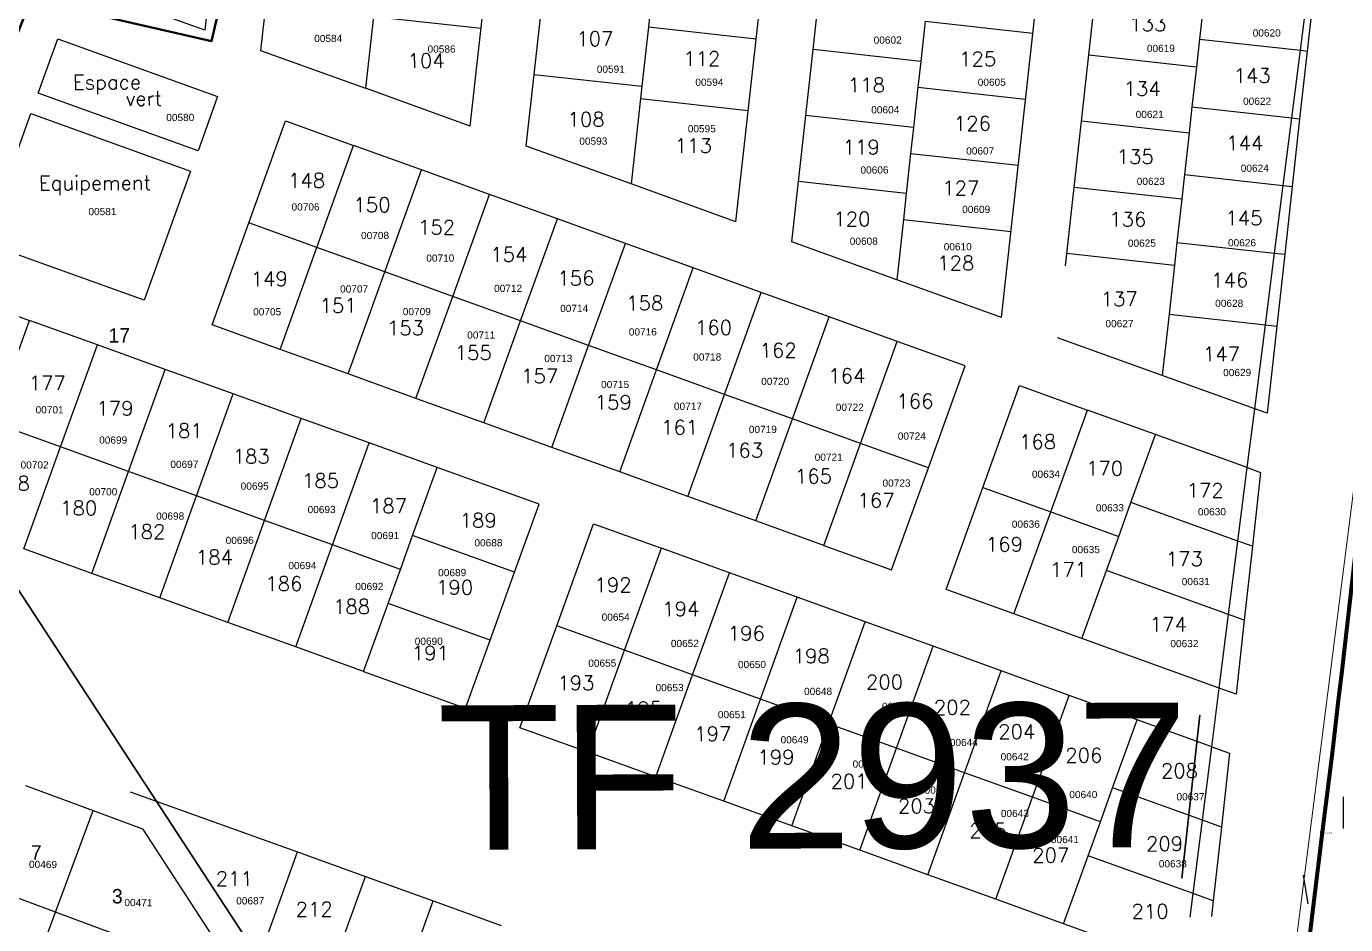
# Model space of a CAD drawing. Header units: metres. Extents: x 0 to 1324930, y 0 to 1631912.
# Drawn here: x 253410.3 to 253593, y 1630812 to 1630936.3 of the extents above; entities that cross this region are included whole.
import ezdxf
from ezdxf.enums import TextEntityAlignment as Align

# ---------------------------------------------------------------- set-up
doc = ezdxf.new("R2010")
doc.units = ezdxf.units.M
doc.header["$MEASUREMENT"] = 0
for name, color, linetype in [('A_revoir_niveau_0', 7, 'Continuous'), ('limites_parcelles', 7, 'Continuous'), ('limites_sections', 7, 'Continuous'), ('limites_tf', 7, 'Continuous'), ('numero_lot', 7, 'Continuous'), ('numero_parcelle', 7, 'Continuous')]:
    doc.layers.add(name, color=color, linetype=linetype)
doc.layers.add('Lignes HT Vectorisées', color=6, linetype='Continuous', lineweight=0, true_color=0xff00ff)
for name, color, linetype, lineweight in [('LimiteTF', 4, 'Continuous', 13), ('Numero Titre Foncier', 4, 'Continuous', 0), ('Voirie', 252, 'Continuous', 0)]:
    doc.layers.add(name, color=color, linetype=linetype, lineweight=lineweight)
doc.styles.get("Standard").update_dxf_attribs({"font": 'txt.shx'})
doc.styles.add('Style-Arial', font='arial.ttf')
doc.styles.add('Style-ENGINEERING', font='ENGINEERING.shx')

# ---------------------------------------------------------------- blocks, each defined once
blk = doc.blocks.new('*U84')
at = {"layer": 'LimiteTF', "color": 5, "linetype": 'Continuous', "lineweight": 30}
blk.add_line((-228.769214, 28.55717), (-231.265897, 5.969093), dxfattribs=at)

msp = doc.modelspace()

# ---------------------------------------------------------------- linework, layer by layer
at = {"layer": 'A_revoir_niveau_0', "ltscale": 39.37}
for p, q in [((253554.20435, 1630903.14601), (253562.46154, 1630977.85067)), ((253545.36166, 1630895.99321), (253554.22698, 1630976.19984)), ((253508.57951, 1630909.24964), (253514.95136, 1630966.89727)), ((253471.79735, 1630922.50607), (253475.88898, 1630959.52405)), ((253443.85788, 1630942.91529), (253442.7588, 1630932.97167))]:
    msp.add_line(p, q, dxfattribs=at)
at = {"layer": 'A_revoir_niveau_0', "color": 7, "ltscale": 39.37}
for p, q in [((253592.68013, 1630829.65021), (253592.69611, 1630825.28484)), ((253587.84505, 1630814.8383), (253587.1877, 1630818.80597))]:
    msp.add_line(p, q, dxfattribs=at)
at = {"layer": 'Lignes HT Vectorisées', "color": 5, "flags": 128}
msp.add_lwpolyline([(253756.66915, 1629670.28747), (253861.6214, 1629827.96483), (253775.88294, 1630131.98512), (253683.84738, 1630461.07475), (253586.37462, 1630811.1062), (253617.63126, 1631056.92065), (253648.5016, 1631303.4799), (253822.38623, 1631416.29853), (253967.16361, 1631512.85749)], dxfattribs=at)
at = {"layer": 'limites_parcelles'}
for p, q in [((253436.83057, 1630952.18663), (253435.01519, 1630935.7625)), ((253435.01519, 1630935.7625), (253410.96803, 1630944.42919)), ((253443.85788, 1630942.91529), (253442.7588, 1630932.97167)), ((253519.26815, 1630933.10325), (253520.27931, 1630942.25138)), ((253586.75136, 1630932.98484), (253587.94152, 1630942.34469)), ((253588.7228, 1630942.25833), (253587.68637, 1630932.88149)), ((253480.64004, 1630929.65887), (253481.73912, 1630939.60249)), ((253573.35894, 1630939.84995), (253572.77093, 1630934.53011)), ((253458.37715, 1630937.6825), (253457.27808, 1630927.73887)), ((253458.37715, 1630937.6825), (253473.29259, 1630936.03388)), ((253496.65455, 1630937.95387), (253496.46529, 1630936.24158)), ((253534.79847, 1630937.0176), (253534.18359, 1630931.45463)), ((253534.79847, 1630937.0176), (253549.71391, 1630935.36898)), ((253496.46529, 1630936.24158), (253495.55548, 1630928.01025)), ((253496.46529, 1630936.24158), (253511.38073, 1630934.59296)), ((253411.96586, 1630927.05504), (253414.67944, 1630934.58432)), ((253414.67944, 1630934.58432), (253436.79669, 1630926.61318)), ((253572.77093, 1630934.53011), (253572.34778, 1630930.70182)), ((253572.77093, 1630934.53011), (253586.75136, 1630932.98484)), ((253442.7588, 1630932.97167), (253457.27808, 1630927.73887)), ((253518.257, 1630923.95512), (253519.26815, 1630933.10325)), ((253534.18359, 1630931.45463), (253519.26815, 1630933.10325)), ((253557.43235, 1630932.35043), (253572.34778, 1630930.70182)), ((253585.56121, 1630923.62499), (253586.75136, 1630932.98484)), ((253587.68637, 1630932.88149), (253586.64993, 1630923.50466)), ((253586.75136, 1630932.98484), (253587.68637, 1630932.88149)), ((253534.18359, 1630931.45463), (253533.78732, 1630927.86946)), ((253572.34778, 1630930.70182), (253571.7345, 1630925.15327)), ((253479.54096, 1630919.71524), (253480.64004, 1630929.65887)), ((253480.64004, 1630929.65887), (253495.55548, 1630928.01025)), ((253495.55548, 1630928.01025), (253495.36621, 1630926.29796)), ((253533.78732, 1630927.86946), (253533.17244, 1630922.3065)), ((253533.78732, 1630927.86946), (253548.70275, 1630926.22084)), ((253434.08311, 1630919.0839), (253411.96586, 1630927.05504)), ((253436.79669, 1630926.61318), (253434.08311, 1630919.0839)), ((253471.79735, 1630922.50607), (253457.27808, 1630927.73887)), ((253495.36621, 1630926.29796), (253494.06023, 1630914.48244)), ((253495.36621, 1630926.29796), (253510.28165, 1630924.64934)), ((253404.50352, 1630906.34953), (253410.94827, 1630924.23156)), ((253410.94827, 1630924.23156), (253433.06552, 1630916.26042)), ((253571.7345, 1630925.15327), (253571.33663, 1630921.55368)), ((253571.7345, 1630925.15327), (253585.56121, 1630923.62499)), ((253441.12033, 1630909.10381), (253446.20829, 1630923.2212)), ((253446.20829, 1630923.2212), (253455.61988, 1630919.82923)), ((253517.24585, 1630914.80698), (253518.257, 1630923.95512)), ((253533.17244, 1630922.3065), (253518.257, 1630923.95512)), ((253556.4212, 1630923.2023), (253571.33663, 1630921.55368)), ((253584.37105, 1630914.26515), (253585.56121, 1630923.62499)), ((253585.56121, 1630923.62499), (253586.64993, 1630923.50466)), ((253586.64993, 1630923.50466), (253585.6135, 1630914.12782)), ((253533.17244, 1630922.3065), (253532.77617, 1630918.72133)), ((253571.33663, 1630921.55368), (253570.69807, 1630915.77644)), ((253450.53192, 1630905.71183), (253455.61988, 1630919.82923)), ((253465.03148, 1630916.43725), (253455.61988, 1630919.82923)), ((253494.06023, 1630914.48244), (253479.54096, 1630919.71524)), ((253532.77617, 1630918.72133), (253532.16129, 1630913.15836)), ((253532.77617, 1630918.72133), (253547.6916, 1630917.07271)), ((253433.06552, 1630916.26042), (253426.62077, 1630898.37839)), ((253459.94352, 1630902.31986), (253465.03148, 1630916.43725)), ((253474.44308, 1630913.04528), (253465.03148, 1630916.43725)), ((253570.69807, 1630915.77644), (253570.32548, 1630912.40555)), ((253570.69807, 1630915.77644), (253584.37105, 1630914.26515)), ((253508.57951, 1630909.24964), (253494.06023, 1630914.48244)), ((253516.32312, 1630906.45882), (253517.24585, 1630914.80698)), ((253532.16129, 1630913.15836), (253517.24585, 1630914.80698)), ((253555.41004, 1630914.05417), (253570.32548, 1630912.40555)), ((253583.1809, 1630904.9053), (253584.37105, 1630914.26515)), ((253584.37105, 1630914.26515), (253585.6135, 1630914.12782)), ((253585.6135, 1630914.12782), (253584.57707, 1630904.75098)), ((253469.35511, 1630898.92789), (253474.44308, 1630913.04528)), ((253483.85467, 1630909.6533), (253474.44308, 1630913.04528)), ((253532.16129, 1630913.15836), (253531.76501, 1630909.57319)), ((253570.32548, 1630912.40555), (253569.66164, 1630906.3996)), ((253478.76671, 1630895.53591), (253483.85467, 1630909.6533)), ((253493.26627, 1630906.26133), (253483.85467, 1630909.6533)), ((253531.76501, 1630909.57319), (253530.84239, 1630901.22601)), ((253531.76501, 1630909.57319), (253546.68045, 1630907.92457)), ((253436.03236, 1630894.98641), (253441.12033, 1630909.10381)), ((253450.53192, 1630905.71183), (253441.12033, 1630909.10381)), ((253426.62077, 1630898.37839), (253404.50352, 1630906.34953)), ((253488.17831, 1630892.14394), (253493.26627, 1630906.26133)), ((253502.67786, 1630902.86936), (253493.26627, 1630906.26133)), ((253530.84239, 1630901.22601), (253516.32312, 1630906.45882)), ((253569.66164, 1630906.3996), (253569.31433, 1630903.25741)), ((253569.66164, 1630906.3996), (253583.1809, 1630904.9053)), ((253445.44396, 1630891.59444), (253450.53192, 1630905.71183)), ((253459.94352, 1630902.31986), (253450.53192, 1630905.71183)), ((253554.39889, 1630904.90603), (253569.31433, 1630903.25741)), ((253581.91881, 1630894.9797), (253583.1809, 1630904.9053)), ((253583.1809, 1630904.9053), (253584.57707, 1630904.75098)), ((253584.57707, 1630904.75098), (253583.47799, 1630894.80736)), ((253454.85556, 1630888.20247), (253459.94352, 1630902.31986)), ((253469.35511, 1630898.92789), (253459.94352, 1630902.31986)), ((253497.5899, 1630888.75196), (253502.67786, 1630902.86936)), ((253512.08946, 1630899.47738), (253502.67786, 1630902.86936)), ((253569.31433, 1630903.25741), (253568.56256, 1630896.45598)), ((253545.36166, 1630895.99321), (253530.84239, 1630901.22601)), ((253401.31936, 1630898.98985), (253410.73095, 1630895.59788)), ((253464.26715, 1630884.81049), (253469.35511, 1630898.92789)), ((253478.76671, 1630895.53591), (253469.35511, 1630898.92789)), ((253507.0015, 1630885.35999), (253512.08946, 1630899.47738)), ((253521.50106, 1630896.08541), (253512.08946, 1630899.47738)), ((253405.64299, 1630881.48048), (253410.73095, 1630895.59788)), ((253420.14255, 1630892.2059), (253410.73095, 1630895.59788)), ((253445.44396, 1630891.59444), (253436.03236, 1630894.98641)), ((253473.67875, 1630881.41852), (253478.76671, 1630895.53591)), ((253488.17831, 1630892.14394), (253478.76671, 1630895.53591)), ((253516.41309, 1630881.96801), (253521.50106, 1630896.08541)), ((253530.91265, 1630892.69343), (253521.50106, 1630896.08541)), ((253568.56256, 1630896.45598), (253567.62455, 1630887.96959)), ((253568.56256, 1630896.45598), (253581.91881, 1630894.9797)), ((253580.44013, 1630883.3508), (253581.91881, 1630894.9797)), ((253581.91881, 1630894.9797), (253583.47799, 1630894.80736)), ((253567.62455, 1630887.96959), (253553.10528, 1630893.20239)), ((253583.47799, 1630894.80736), (253582.14382, 1630882.73679)), ((253415.05459, 1630878.08851), (253420.14255, 1630892.2059)), ((253429.55415, 1630888.81393), (253420.14255, 1630892.2059)), ((253454.85556, 1630888.20247), (253445.44396, 1630891.59444)), ((253483.09034, 1630878.02654), (253488.17831, 1630892.14394)), ((253497.5899, 1630888.75196), (253488.17831, 1630892.14394)), ((253525.82469, 1630878.57604), (253530.91265, 1630892.69343)), ((253540.32425, 1630889.30146), (253530.91265, 1630892.69343)), ((253424.46618, 1630874.69653), (253429.55415, 1630888.81393)), ((253438.96574, 1630885.42195), (253429.55415, 1630888.81393)), ((253464.26715, 1630884.81049), (253454.85556, 1630888.20247)), ((253492.50194, 1630874.63457), (253497.5899, 1630888.75196)), ((253507.0015, 1630885.35999), (253497.5899, 1630888.75196)), ((253535.23629, 1630875.18406), (253540.32425, 1630889.30146)), ((253580.44013, 1630883.3508), (253567.62455, 1630887.96959)), ((253542.76556, 1630872.47048), (253547.85353, 1630886.58788)), ((253547.85353, 1630886.58788), (253557.26512, 1630883.1959)), ((253433.87778, 1630871.30456), (253438.96574, 1630885.42195)), ((253448.37734, 1630882.02998), (253438.96574, 1630885.42195)), ((253473.67875, 1630881.41852), (253464.26715, 1630884.81049)), ((253501.91354, 1630871.24259), (253507.0015, 1630885.35999)), ((253516.41309, 1630881.96801), (253507.0015, 1630885.35999)), ((253552.17716, 1630869.07851), (253557.26512, 1630883.1959)), ((253566.67672, 1630879.80393), (253557.26512, 1630883.1959)), ((253579.40579, 1630875.21632), (253580.44013, 1630883.3508)), ((253582.14382, 1630882.73679), (253580.44013, 1630883.3508)), ((253415.05459, 1630878.08851), (253405.64299, 1630881.48048)), ((253443.28938, 1630867.91258), (253448.37734, 1630882.02998)), ((253457.78893, 1630878.638), (253448.37734, 1630882.02998)), ((253483.09034, 1630878.02654), (253473.67875, 1630881.41852)), ((253511.32513, 1630867.85062), (253516.41309, 1630881.96801)), ((253525.82469, 1630878.57604), (253516.41309, 1630881.96801)), ((253452.70097, 1630864.52061), (253457.78893, 1630878.638)), ((253467.20053, 1630875.24603), (253457.78893, 1630878.638)), ((253520.73673, 1630864.45864), (253525.82469, 1630878.57604)), ((253535.23629, 1630875.18406), (253525.82469, 1630878.57604)), ((253563.28474, 1630870.39233), (253566.67672, 1630879.80393)), ((253579.40579, 1630875.21632), (253566.67672, 1630879.80393)), ((253409.96663, 1630863.97111), (253415.05459, 1630878.08851)), ((253424.46618, 1630874.69653), (253415.05459, 1630878.08851)), ((253492.50194, 1630874.63457), (253483.09034, 1630878.02654)), ((253463.80855, 1630865.83443), (253467.20053, 1630875.24603)), ((253481.31792, 1630870.15807), (253467.20053, 1630875.24603)), ((253530.14832, 1630861.06667), (253535.23629, 1630875.18406)), ((253578.11286, 1630865.04822), (253579.40579, 1630875.21632)), ((253579.40579, 1630875.21632), (253581.23953, 1630874.55543)), ((253419.37822, 1630860.57914), (253424.46618, 1630874.69653)), ((253433.87778, 1630871.30456), (253424.46618, 1630874.69653)), ((253501.91354, 1630871.24259), (253492.50194, 1630874.63457)), ((253581.23953, 1630874.55543), (253580.10916, 1630864.32875)), ((253428.78982, 1630857.18717), (253433.87778, 1630871.30456)), ((253443.28938, 1630867.91258), (253433.87778, 1630871.30456)), ((253511.32513, 1630867.85062), (253501.91354, 1630871.24259)), ((253537.6776, 1630858.35309), (253542.76556, 1630872.47048)), ((253542.76556, 1630872.47048), (253552.17716, 1630869.07851)), ((253477.92595, 1630860.74647), (253481.31792, 1630870.15807)), ((253561.58876, 1630865.68653), (253563.28474, 1630870.39233)), ((253578.11286, 1630865.04822), (253563.28474, 1630870.39233)), ((253438.20141, 1630853.79519), (253443.28938, 1630867.91258)), ((253452.70097, 1630864.52061), (253443.28938, 1630867.91258)), ((253520.73673, 1630864.45864), (253511.32513, 1630867.85062)), ((253547.0892, 1630854.96111), (253552.17716, 1630869.07851)), ((253552.17716, 1630869.07851), (253561.58876, 1630865.68653)), ((253462.11257, 1630861.12863), (253463.80855, 1630865.83443)), ((253477.92595, 1630860.74647), (253463.80855, 1630865.83443)), ((253483.75924, 1630853.32709), (253488.8472, 1630867.44449)), ((253488.8472, 1630867.44449), (253498.2588, 1630864.05251)), ((253419.37822, 1630860.57914), (253409.96663, 1630863.97111)), ((253447.61301, 1630850.40321), (253452.70097, 1630864.52061)), ((253462.11257, 1630861.12863), (253452.70097, 1630864.52061)), ((253493.17084, 1630849.93512), (253498.2588, 1630864.05251)), ((253507.67039, 1630860.66054), (253498.2588, 1630864.05251)), ((253520.73673, 1630864.45864), (253530.14832, 1630861.06667)), ((253559.89277, 1630860.98073), (253561.58876, 1630865.68653)), ((253576.81993, 1630854.88012), (253578.11286, 1630865.04822)), ((253580.10916, 1630864.32875), (253578.11286, 1630865.04822)), ((253580.10916, 1630864.32875), (253578.9788, 1630854.10206)), ((253428.78982, 1630857.18717), (253419.37822, 1630860.57914)), ((253460.41658, 1630856.42284), (253462.11257, 1630861.12863)), ((253474.53397, 1630851.33487), (253477.92595, 1630860.74647)), ((253502.58243, 1630846.54314), (253507.67039, 1630860.66054)), ((253517.08199, 1630857.26856), (253507.67039, 1630860.66054)), ((253556.50079, 1630851.56914), (253559.89277, 1630860.98073)), ((253576.81993, 1630854.88012), (253559.89277, 1630860.98073)), ((253438.20141, 1630853.79519), (253428.78982, 1630857.18717)), ((253511.99403, 1630843.15117), (253517.08199, 1630857.26856)), ((253526.49358, 1630853.87659), (253517.08199, 1630857.26856)), ((253547.0892, 1630854.96111), (253537.6776, 1630858.35309)), ((253457.02461, 1630847.01124), (253460.41658, 1630856.42284)), ((253474.53397, 1630851.33487), (253460.41658, 1630856.42284)), ((253556.50079, 1630851.56914), (253547.0892, 1630854.96111)), ((253575.527, 1630844.71202), (253576.81993, 1630854.88012)), ((253578.9788, 1630854.10206), (253576.81993, 1630854.88012)), ((253447.61301, 1630850.40321), (253438.20141, 1630853.79519)), ((253478.67128, 1630839.2097), (253483.75924, 1630853.32709)), ((253493.17084, 1630849.93512), (253483.75924, 1630853.32709)), ((253521.40562, 1630839.75919), (253526.49358, 1630853.87659)), ((253535.90518, 1630850.48461), (253526.49358, 1630853.87659)), ((253578.9788, 1630854.10206), (253577.84843, 1630843.87537)), ((253471.142, 1630841.92328), (253474.53397, 1630851.33487)), ((253575.527, 1630844.71202), (253556.50079, 1630851.56914)), ((253457.02461, 1630847.01124), (253447.61301, 1630850.40321)), ((253488.08287, 1630835.81772), (253493.17084, 1630849.93512)), ((253502.58243, 1630846.54314), (253493.17084, 1630849.93512)), ((253530.81722, 1630836.36722), (253535.90518, 1630850.48461)), ((253545.31678, 1630847.09264), (253535.90518, 1630850.48461)), ((253457.02461, 1630847.01124), (253471.142, 1630841.92328)), ((253497.49447, 1630832.42575), (253502.58243, 1630846.54314)), ((253511.99403, 1630843.15117), (253502.58243, 1630846.54314)), ((253540.22882, 1630832.97524), (253545.31678, 1630847.09264)), ((253554.72837, 1630843.70066), (253545.31678, 1630847.09264)), ((253574.49266, 1630836.57754), (253575.527, 1630844.71202)), ((253577.84843, 1630843.87537), (253575.527, 1630844.71202)), ((253506.90606, 1630829.03377), (253511.99403, 1630843.15117)), ((253521.40562, 1630839.75919), (253511.99403, 1630843.15117)), ((253549.64041, 1630829.58327), (253554.72837, 1630843.70066)), ((253564.13997, 1630840.30869), (253554.72837, 1630843.70066)), ((253560.748, 1630830.89709), (253564.13997, 1630840.30869)), ((253574.49266, 1630836.57754), (253564.13997, 1630840.30869)), ((253488.08287, 1630835.81772), (253478.67128, 1630839.2097)), ((253516.31766, 1630825.6418), (253521.40562, 1630839.75919)), ((253530.81722, 1630836.36722), (253521.40562, 1630839.75919)), ((253573.19973, 1630826.40944), (253574.49266, 1630836.57754)), ((253574.49266, 1630836.57754), (253576.94414, 1630835.69402)), ((253497.49447, 1630832.42575), (253488.08287, 1630835.81772)), ((253525.72926, 1630822.24983), (253530.81722, 1630836.36722)), ((253540.22882, 1630832.97524), (253530.81722, 1630836.36722)), ((253576.94414, 1630835.69402), (253575.81377, 1630825.46733)), ((253535.14085, 1630818.85785), (253540.22882, 1630832.97524)), ((253549.64041, 1630829.58327), (253540.22882, 1630832.97524)), ((253410.20188, 1630831.21305), (253419.57892, 1630827.73877)), ((253506.90606, 1630829.03377), (253497.49447, 1630832.42575)), ((253424.67747, 1630830.35802), (253447.84322, 1630822.02057)), ((253544.55245, 1630815.46588), (253549.64041, 1630829.58327)), ((253559.05201, 1630826.1913), (253549.64041, 1630829.58327)), ((253559.05201, 1630826.1913), (253560.748, 1630830.89709)), ((253573.19973, 1630826.40944), (253560.748, 1630830.89709)), ((253414.3675, 1630813.6732), (253419.57892, 1630827.73877)), ((253419.57892, 1630827.73877), (253426.37458, 1630825.22091)), ((253516.31766, 1630825.6418), (253506.90606, 1630829.03377)), ((253525.72926, 1630822.24983), (253516.31766, 1630825.6418)), ((253557.35602, 1630821.4855), (253559.05201, 1630826.1913)), ((253571.90918, 1630816.2601), (253573.19973, 1630826.40944)), ((253575.81377, 1630825.46733), (253573.19973, 1630826.40944)), ((253426.37458, 1630825.22091), (253436.06653, 1630810.31047)), ((253575.81377, 1630825.46733), (253574.68589, 1630815.2631)), ((253442.75526, 1630807.90317), (253447.84322, 1630822.02057)), ((253447.84322, 1630822.02057), (253457.25632, 1630818.63275)), ((253535.14085, 1630818.85785), (253525.72926, 1630822.24983)), ((253553.96405, 1630812.0739), (253557.35602, 1630821.4855)), ((253571.90918, 1630816.2601), (253557.35602, 1630821.4855)), ((253452.16836, 1630804.51536), (253457.25632, 1630818.63275)), ((253457.25632, 1630818.63275), (253466.66942, 1630815.24494)), ((253544.55245, 1630815.46588), (253535.14085, 1630818.85785)), ((253414.3675, 1630813.6732), (253404.99046, 1630817.14748)), ((253461.58145, 1630801.12755), (253466.66942, 1630815.24494)), ((253466.66942, 1630815.24494), (253476.08251, 1630811.85713)), ((253553.96405, 1630812.0739), (253544.55245, 1630815.46588)), ((253571.49443, 1630812.9983), (253571.90918, 1630816.2601)), ((253574.68589, 1630815.2631), (253571.90918, 1630816.2601)), ((253574.68589, 1630815.2631), (253574.44745, 1630813.10594)), ((253410.60741, 1630803.52474), (253414.3675, 1630813.6732)), ((253423.74455, 1630810.19892), (253414.3675, 1630813.6732)), ((253572.38295, 1630805.43566), (253553.96405, 1630812.0739))]:
    msp.add_line(p, q, dxfattribs=at)
at = {"layer": 'limites_sections', "color": 112, "linetype": 'Continuous', "lineweight": 40, "flags": 128}
msp.add_lwpolyline([(253674.5907, 1631377.4081), (253674.5907, 1631377.4081), (253646.24496, 1631234.3197), (253623.83294, 1631051.57557), (253609.13338, 1630987.02081), (253440.8197, 1630955.12805), (253435.96744, 1630934.25587), (253410.92475, 1630940.01054), (253397.39785, 1630905.71798), (253240.05138, 1630964.26042), (253159.01481, 1630953.40082), (252902.30241, 1631004.37349), (252917.51176, 1631033.5123), (252933.61556, 1631071.63649), (253042.66668, 1631330.25656), (253197.29417, 1631271.36535), (253325.36771, 1631355.40524), (253397.01519, 1631407.23807), (253416.95279, 1631422.23584), (253456.97, 1631424.24), (253481.6913, 1631407.08604), (253494.99374, 1631402.64405), (253581.47345, 1631387.19123), (253674.5907, 1631377.4081)], close=True, dxfattribs=at)
at = {"layer": 'limites_tf', "color": 5, "linetype": 'Continuous', "lineweight": 30}
msp.add_line((253470.32791, 1630764.82293), (253392.7634, 1630883.42364), dxfattribs=at)
at = {"layer": 'voirie', "color": 7, "linetype": 'Continuous', "lineweight": 80}
msp.add_open_spline([(253509.79424, 1631705.45967), (253517.19133, 1631698.26183), (253524.58842, 1631691.06398), (253531.98551, 1631683.86614), (253536.53707, 1631679.43718), (253539.19305, 1631673.46374), (253542.06174, 1631667.69638), (253546.32894, 1631659.11739), (253549.88022, 1631650.58451), (253552.44475, 1631641.32641), (253554.62845, 1631633.44311), (253556.05055, 1631625.52684), (253556.27314, 1631617.50005), (253556.4637, 1631610.62806), (253556.41552, 1631603.68822), (253555.55907, 1631596.85225), (253554.69749, 1631589.97535), (253553.84094, 1631583.10189), (253552.78927, 1631576.2538), (253550.60242, 1631562.0138), (253548.39262, 1631547.77983), (253546.20181, 1631533.54066), (253543.85736, 1631518.30284), (253541.57784, 1631503.05412), (253539.30575, 1631487.80847), (253538.21101, 1631480.46282), (253538.59499, 1631472.92124), (253539.62209, 1631465.52695), (253540.27343, 1631460.83781), (253541.98443, 1631456.48638), (253544.21241, 1631452.16186), (253547.09407, 1631446.56856), (253550.61924, 1631441.77757), (253554.63716, 1631437.14886), (253558.33768, 1631432.8858), (253563.82201, 1631430.96626), (253567.6753, 1631426.50099), (253576.09001, 1631416.74986), (253584.80686, 1631406.01882), (253584.49744, 1631393.81508), (253584.29182, 1631385.70537), (253583.48852, 1631377.5521), (253582.66425, 1631369.45547), (253581.35277, 1631356.57303), (253579.54627, 1631343.70771), (253578.47728, 1631330.81383), (253577.51631, 1631319.22304), (253578.23266, 1631307.50429), (253579.33151, 1631295.88455), (253580.49201, 1631283.61294), (253582.14539, 1631271.42567), (253585.34927, 1631259.47871), (253592.04268, 1631234.51963), (253601.07581, 1631210.54182), (253607.94021, 1631185.77348), (253609.98245, 1631178.40463), (253611.96935, 1631171.04747), (253613.59803, 1631163.54728), (253615.86122, 1631153.12505), (253617.19283, 1631142.61888), (253618.19236, 1631132.00978), (253618.97431, 1631123.7101), (253619.45108, 1631115.40974), (253619.42071, 1631107.10728), (253619.38392, 1631097.05167), (253619.25813, 1631086.95444), (253618.1368, 1631076.93698), (253613.08534, 1631031.80981), (253607.9208, 1630986.82337), (253602.87383, 1630941.76023), (253598.50564, 1630902.75775), (253594.65755, 1630863.69317), (253589.78885, 1630824.74971), (253588.77941, 1630816.67543), (253587.76996, 1630808.60114), (253586.76052, 1630800.52686)], degree=3, knots=[0, 0, 0, 0, 0.032868656, 0.032868656, 0.032868656, 0.053093321, 0.053093321, 0.053093321, 0.083177634, 0.083177634, 0.083177634, 0.108794489, 0.108794489, 0.108794489, 0.130725891, 0.130725891, 0.130725891, 0.1527886, 0.1527886, 0.1527886, 0.198666018, 0.198666018, 0.198666018, 0.247761027, 0.247761027, 0.247761027, 0.27141596, 0.27141596, 0.27141596, 0.286416896, 0.286416896, 0.286416896, 0.305819002, 0.305819002, 0.305819002, 0.323688417, 0.323688417, 0.323688417, 0.362711131, 0.362711131, 0.362711131, 0.388642756, 0.388642756, 0.388642756, 0.429902174, 0.429902174, 0.429902174, 0.46699181, 0.46699181, 0.46699181, 0.506162173, 0.506162173, 0.506162173, 0.587995279, 0.587995279, 0.587995279, 0.61234153, 0.61234153, 0.61234153, 0.646172962, 0.646172962, 0.646172962, 0.672639901, 0.672639901, 0.672639901, 0.704695625, 0.704695625, 0.704695625, 0.849101872, 0.849101872, 0.849101872, 0.974086502, 0.974086502, 0.974086502, 1, 1, 1, 1], dxfattribs=at)
msp.add_point((253589.78885, 1630824.74971), dxfattribs=at)

# ---------------------------------------------------------------- block references
at = {"layer": 'limites_tf', "color": 5, "linetype": 'Continuous', "lineweight": 30}
msp.add_blockref('*U84', (253801.60151, 1630812.40108), dxfattribs=at)

# ---------------------------------------------------------------- texts
at = {"layer": 'Numero Titre Foncier', "color": 4, "linetype": 'Continuous', "lineweight": 13, "style": 'Style-Arial'}
msp.add_text('TF 2937', height=19.99996, rotation=0.23, dxfattribs=at).set_placement((253519.23451, 1630832.50613), align=Align.MIDDLE_CENTER)
at = {"layer": 'numero_lot', "color": 7, "lineweight": 0}
for s, p in [('133', (253563.05512, 1630935.6187)), ('107', (253486.4838, 1630933.57213)), ('104', (253463.10187, 1630930.54737)), ('112', (253501.29262, 1630930.8285)), ('125', (253539.49006, 1630930.7646)), ('143', (253577.50187, 1630928.48043)), ('Espace ', (253416.7527, 1630927.56624)), ('118', (253524.08788, 1630927.17662)), ('134', (253562.27049, 1630926.66465)), ('vert', (253424.03726, 1630925.31439)), ('108', (253485.2569, 1630922.41364)), ('126', (253538.75779, 1630921.84765)), ('113', (253500.11378, 1630918.77643)), ('119', (253523.36397, 1630918.56752)), ('144', (253576.4813, 1630919.13776)), ('135', (253561.30779, 1630917.25293)), ('Equipement', (253412.0438, 1630913.60666)), ('148', (253446.55305, 1630913.95378)), ('127', (253537.15947, 1630912.91541)), ('150', (253455.61183, 1630910.58661)), ('120', (253522.07609, 1630908.62213)), ('136', (253560.28765, 1630908.57273)), ('145', (253576.36967, 1630908.76047)), ('152', (253464.54542, 1630907.47168)), ('154', (253474.57228, 1630903.71685)), ('128', (253536.45644, 1630902.52786)), ('149', (253441.37504, 1630900.33591)), ('156', (253483.85449, 1630900.43936)), ('146', (253574.39899, 1630900.16275)), ('151', (253450.92337, 1630896.6544)), ('158', (253493.3836, 1630896.98778)), ('137', (253559.10584, 1630897.56325)), ('153', (253460.25161, 1630893.54935)), ('160', (253502.90221, 1630893.60399)), ('155', (253469.63187, 1630890.11772)), ('162', (253511.85006, 1630890.45893)), ('147', (253573.25032, 1630889.93643)), ('177', (253410.64167, 1630885.92613)), ('157', (253478.83191, 1630886.891)), ('164', (253521.36682, 1630886.92284)), ('179', (253420.01287, 1630882.42119)), ('159', (253489.0223, 1630883.25304)), ('166', (253530.8094, 1630883.41026)), ('181', (253429.60231, 1630879.31427)), ('161', (253498.22034, 1630879.77962)), ('163', (253507.21429, 1630876.61684)), ('168', (253547.78502, 1630877.78647)), ('183', (253438.88867, 1630875.77845)), ('165', (253516.74381, 1630873.02096)), ('170', (253557.07053, 1630874.1056)), ('178', (253405.6561, 1630872.03204)), ('185', (253448.47434, 1630872.40294)), ('172', (253570.99552, 1630871.06725)), ('167', (253525.41307, 1630869.68275)), ('180', (253414.98693, 1630868.61905)), ('187', (253457.89423, 1630868.9234)), ('189', (253470.32132, 1630866.91413)), ('182', (253424.43496, 1630865.33534)), ('169', (253543.19043, 1630863.59748)), ('184', (253433.78222, 1630861.81299)), ('171', (253552.07072, 1630860.1029)), ('173', (253568.11515, 1630861.58224)), ('186', (253443.40039, 1630858.14327)), ('190', (253467.05188, 1630857.64177)), ('192', (253488.99381, 1630857.97999)), ('188', (253452.77994, 1630854.9815)), ('194', (253498.36934, 1630854.65504)), ('196', (253507.44893, 1630851.26817)), ('174', (253565.89852, 1630852.52278)), ('191', (253463.6922, 1630848.55482)), ('198', (253516.44387, 1630848.13322)), ('193', (253483.84669, 1630844.41635)), ('200', (253526.59765, 1630844.53771)), ('195', (253493.23361, 1630840.84115)), ('202', (253535.98666, 1630841.01801)), ('197', (253502.80088, 1630837.35959)), ('204', (253544.90015, 1630837.66004)), ('199', (253511.55978, 1630834.13002)), ('206', (253554.19064, 1630834.38675)), ('208', (253567.43827, 1630832.24542)), ('201', (253521.6764, 1630830.79611)), ('203', (253531.02045, 1630827.38039)), ('205', (253540.91445, 1630823.98156)), ('209', (253565.36762, 1630822.15076)), ('207', (253549.60973, 1630820.56313)), ('211', (253436.54307, 1630817.31266)), ('212', (253447.60101, 1630813.08268)), ('210', (253563.36352, 1630812.78775))]:
    msp.add_text(s, height=2.000836, rotation=0.209829, dxfattribs=at).set_placement(p)
at = {"layer": 'numero_lot', "color": 7, "linetype": 'Continuous', "lineweight": 0, "style": 'Style-ENGINEERING'}
for s, height, rotation, p in [('17', 1.999994, 0.23, (253423.17361, 1630893.52344, -0.00197)), ('7', 1.99999, 359.49, (253411.67526, 1630821.95055, -0.00197)), ('3', 1.99999, 359.49, (253422.91137, 1630815.89623, -0.00197))]:
    msp.add_text(s, height=height, rotation=rotation, dxfattribs=at).set_placement(p, align=Align.MIDDLE_CENTER)
at = {"layer": 'numero_parcelle', "color": 5, "lineweight": 0, "style": 'Style-Arial'}
for s, rotation, p in [('00620', 0.23, (253580.14754, 1630935.8817, -0.00197)), ('00584', 0.23, (253450.17414, 1630935.12208, -0.00197)), ('00586', 0.23, (253465.86873, 1630933.65312, -0.00197)), ('00602', 0.23, (253527.64992, 1630934.89888, -0.00197)), ('00619', 0.23, (253565.49101, 1630933.74513, -0.00197)), ('00591', 0.23, (253489.30654, 1630930.86537, -0.00197)), ('00594', 0.23, (253502.95528, 1630929.06505, -0.00197)), ('00605', 0.23, (253542.0672, 1630929.06104, -0.00197)), ('00622', 0.23, (253578.81273, 1630926.42602, -0.00197)), ('00580', 0.23, (253429.67985, 1630924.18559, -0.00197)), ('00604', 0.23, (253527.31696, 1630925.24851, -0.00197)), ('00621', 0.23, (253563.9373, 1630924.60694, -0.00197)), ('00595', 0.23, (253501.9097, 1630922.62659, -0.00197)), ('00593', 0.23, (253486.88797, 1630920.90985, -0.00197)), ('00607', 0.23, (253540.46475, 1630919.55402, -0.00197)), ('00606', 0.23, (253525.82698, 1630916.91485, -0.00197)), ('00624', 0.23, (253578.49837, 1630917.15875, -0.00197)), ('00623', 0.23, (253564.09168, 1630915.34156, -0.00197)), ('00706', 0.23, (253447.03218, 1630911.79575, -0.00197)), ('00609', 0.23, (253539.91131, 1630911.45871, -0.00197)), ('00581', 0.23, (253418.90311, 1630911.15891, -0.00197)), ('00708', 0.23, (253456.65735, 1630907.84648, -0.00197)), ('00608', 0.23, (253524.34313, 1630907.05644, -0.00197)), ('00610', 0.23, (253537.35396, 1630906.28763, -0.00197)), ('00625', 0.23, (253562.86208, 1630906.78693, -0.00197)), ('00626', 0.23, (253576.72339, 1630906.84257, -0.00197)), ('00710', 0.23, (253465.69331, 1630904.71589, -0.00197)), ('00707', 0.23, (253453.75739, 1630900.4455, -0.00197)), ('00712', 0.23, (253475.08506, 1630900.53111, -0.00197)), ('00705', 0.23, (253441.71657, 1630897.28476, -0.00197)), ('00709', 0.23, (253462.44179, 1630897.3135, -0.00197)), ('00714', 0.23, (253484.23679, 1630897.75286, -0.00197)), ('00628', 0.23, (253574.94902, 1630898.45751, -0.00197)), ('00627', 0.23, (253559.75949, 1630895.64857, -0.00197)), ('00711', 0.23, (253471.36104, 1630894.06515, -0.00197)), ('00716', 0.23, (253493.74196, 1630894.50686, -0.00197)), ('00713', 0.23, (253482.03806, 1630890.82386, -0.00197)), ('00718', 0.23, (253502.66215, 1630891.02394, -0.00197)), ('00720', 0.23, (253512.0789, 1630887.64773, -0.00197)), ('00629', 0.23, (253576.0589, 1630888.8776, -0.00197)), ('00715', 0.23, (253489.90405, 1630887.21941, -0.00197)), ('00717', 0.23, (253499.9942, 1630884.21034, -0.00197)), ('00722', 0.23, (253522.40571, 1630884.06991, -0.00197)), ('00701', 0.23, (253411.58689, 1630883.71781, -0.00197)), ('00719', 0.23, (253510.3645, 1630881.00552, -0.00197)), ('00699', 0.23, (253420.39271, 1630879.53068, -0.00197)), ('00724', 0.23, (253530.9931, 1630880.08297, -0.00197)), ('00721', 0.23, (253519.48706, 1630877.15477, -0.00197)), ('00702', 0.23, (253409.50816, 1630876.08554, -0.00197)), ('00697', 0.23, (253430.24991, 1630876.1688, -0.00197)), ('00695', 0.23, (253439.9885, 1630873.15833, -0.00197)), ('00723', 0.23, (253528.87638, 1630873.57319, -0.00197)), ('00634', 0.23, (253549.56838, 1630874.80523, -0.00197)), ('00700', 0.23, (253419.01521, 1630872.37039, -0.00197)), ('00693', 0.23, (253449.2593, 1630869.91139, -0.00197)), ('00633', 0.23, (253558.42631, 1630870.14914, -0.00197)), ('00630', 0.23, (253572.55789, 1630869.60266, -0.00197)), ('00698', 0.23, (253428.28648, 1630869.00616, -0.00197)), ('00636', 0.23, (253546.78365, 1630867.89063, -0.00197)), ('00691', 0.23, (253458.06277, 1630866.3107, -0.00197)), ('00696', 0.23, (253437.90931, 1630865.64334, -0.00197)), ('00688', 0.23, (253472.36358, 1630865.31249, -0.00197)), ('00635', 0.23, (253555.1013, 1630864.37177, -0.00197)), ('00694', 0.23, (253446.59512, 1630862.15948, -0.00197)), ('00689', 0.23, (253467.3411, 1630861.18714, -0.00197)), ('00692', 0.23, (253455.86451, 1630859.26441, -0.00197)), ('00631', 0.23, (253570.3199, 1630859.94229, -0.00197)), ('00654', 0.23, (253489.97754, 1630855.02208, -0.00197)), ('00690', 0.23, (253464.09806, 1630851.67353, -0.00197)), ('00652', 0.23, (253499.56803, 1630851.37428, -0.00197)), ('00632', 0.23, (253568.74723, 1630851.35696, -0.00197)), ('00655', 0.23, (253488.12814, 1630848.64742, -0.00197)), ('00650', 0.23, (253508.85843, 1630848.45835, -0.00197)), ('00653', 0.23, (253497.4497, 1630845.26664, -0.00197)), ('00648', 0.23, (253518.01392, 1630844.74179, -0.00197)), ('00646', 0.23, (253528.80342, 1630842.67386, -0.00197)), ('00651', 0.23, (253506.07376, 1630841.52699, -0.00197)), ('00649', 0.23, (253514.75958, 1630838.04313, -0.00197)), ('00644', 0.23, (253538.19846, 1630837.66805, -0.00197)), ('00647', 0.23, (253524.73396, 1630834.68172, -0.00197)), ('00642', 0.23, (253545.23757, 1630835.70236, -0.00197)), ('00645', 0.23, (253534.70928, 1630831.08574, -0.00197)), ('00640', 0.23, (253554.75074, 1630830.46244, -0.00197)), ('00637', 0.23, (253569.59405, 1630830.15579, -0.00197)), ('00643', 0.23, (253545.26911, 1630827.84398, -0.00197)), ('00641', 0.23, (253552.19762, 1630824.23576, -0.00197)), ('00469', 359.49, (253410.67875, 1630820.81068, -0.00197)), ('00638', 0.23, (253567.14406, 1630820.87756, -0.00197)), ('00471', 359.49, (253423.8906, 1630815.53228, -0.00197)), ('00687', 0.23, (253439.37192, 1630815.7492, -0.00197))]:
    msp.add_text(s, height=1, rotation=rotation, dxfattribs=at).set_placement(p, align=Align.TOP_LEFT)
at = {"layer": 'voirie', "color": 7, "linetype": 'Continuous', "lineweight": 80, "style": 'Style-Arial'}
msp.add_text('APIX322', height=0.25, rotation=359.628, dxfattribs=at).set_placement((253589.78885, 1630824.74971), align=Align.TOP_LEFT)

doc.saveas('drawing.dxf')
